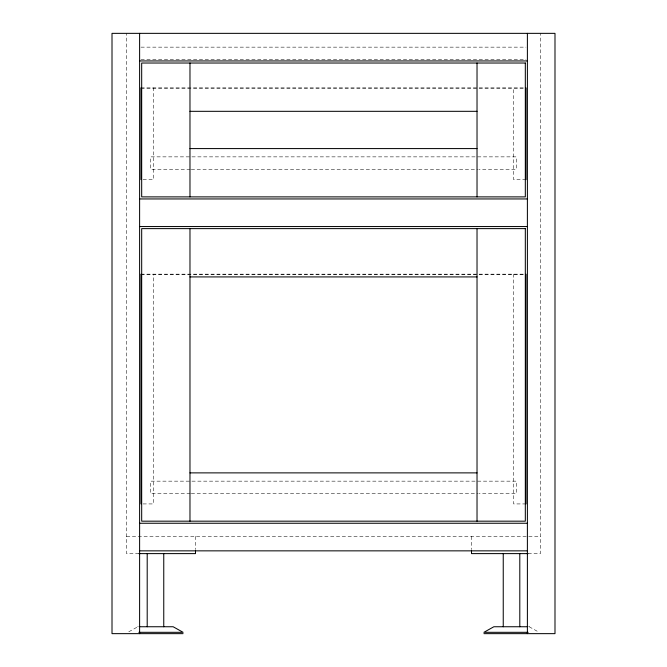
<?xml version="1.0" encoding="UTF-8"?>
<svg xmlns="http://www.w3.org/2000/svg" width="667" height="667" viewBox="0 0 667 667"><rect width="100%" height="100%" fill="white"/><g stroke="black" fill="none" stroke-linecap="round" stroke-linejoin="round"><path stroke-width="0.5" stroke-dasharray="3.33 2.5" d="M128.781 631.816L137.819 626.747M141.004 47.149L525.996 47.149M141.004 59.571L525.996 59.571M140.987 87.861L523.937 87.861M140.987 88.277L526.013 88.277M190.245 169.276L150.65 169.276L150.65 156.862L516.35 156.862L516.35 169.276L478.839 169.276M191.287 169.276L477.797 169.276M143.063 179.631L153.41 179.631L153.41 87.861M526.013 179.631L513.59 179.631L513.59 87.861M140.987 274.162L523.937 274.162M140.987 274.571L526.013 274.571M190.245 493.58L150.65 493.58L150.65 481.157L516.35 481.157L516.35 493.58L478.839 493.58M191.287 493.58L477.797 493.58M143.063 503.927L153.41 503.927L153.41 274.162M526.013 503.927L513.59 503.927L513.59 274.162M126.497 536.36L540.503 536.36M138.861 553.61L126.497 553.61L126.497 33.35M528.139 553.61L540.503 553.61L540.503 33.35M137.652 626.747L138.419 626.747M528.581 626.747L529.348 626.747M529.181 626.747L538.219 631.816M471.502 536.36L471.502 549.55M195.498 536.36L195.498 549.55"/><path stroke-width="1" d="M139.611 60.947L527.389 60.947M189.978 111.322L477.022 111.322M189.978 148.583L477.022 148.583M139.611 198.949L527.389 198.949M139.611 226.547L527.389 226.547M189.978 276.922L477.022 276.922M189.978 472.878L477.022 472.878M139.611 523.253L527.389 523.253M139.611 550.85L527.389 550.85M138.861 553.61L195.498 553.61L195.498 550.567M528.139 553.61L471.502 553.61L471.502 550.567M140.187 626.747L173.137 626.747L183.083 632.316L138.819 632.316M526.813 626.747L493.863 626.747L483.917 632.316L528.181 632.316M183.083 633.65L112.006 633.65L112.006 33.35L554.994 33.35L554.994 633.65L483.917 633.65M527.389 33.35L527.389 633.65M526.013 87.861L526.013 179.631M526.013 274.162L526.013 503.927M519.801 553.61L519.801 626.747M503.243 553.61L503.243 626.747M477.022 63.023L477.022 196.882M477.022 228.623L477.022 521.177M189.978 63.023L189.978 196.882M189.978 228.623L189.978 521.177M163.757 553.61L163.757 626.747M147.199 553.61L147.199 626.747M140.987 87.861L140.987 179.631M140.987 274.162L140.987 503.927M139.611 33.35L139.611 633.65M525.321 63.023L141.679 63.023L141.679 196.882L525.321 196.882L525.321 63.023M525.321 228.623L141.679 228.623L141.679 521.177L525.321 521.177L525.321 228.623"/></g></svg>
